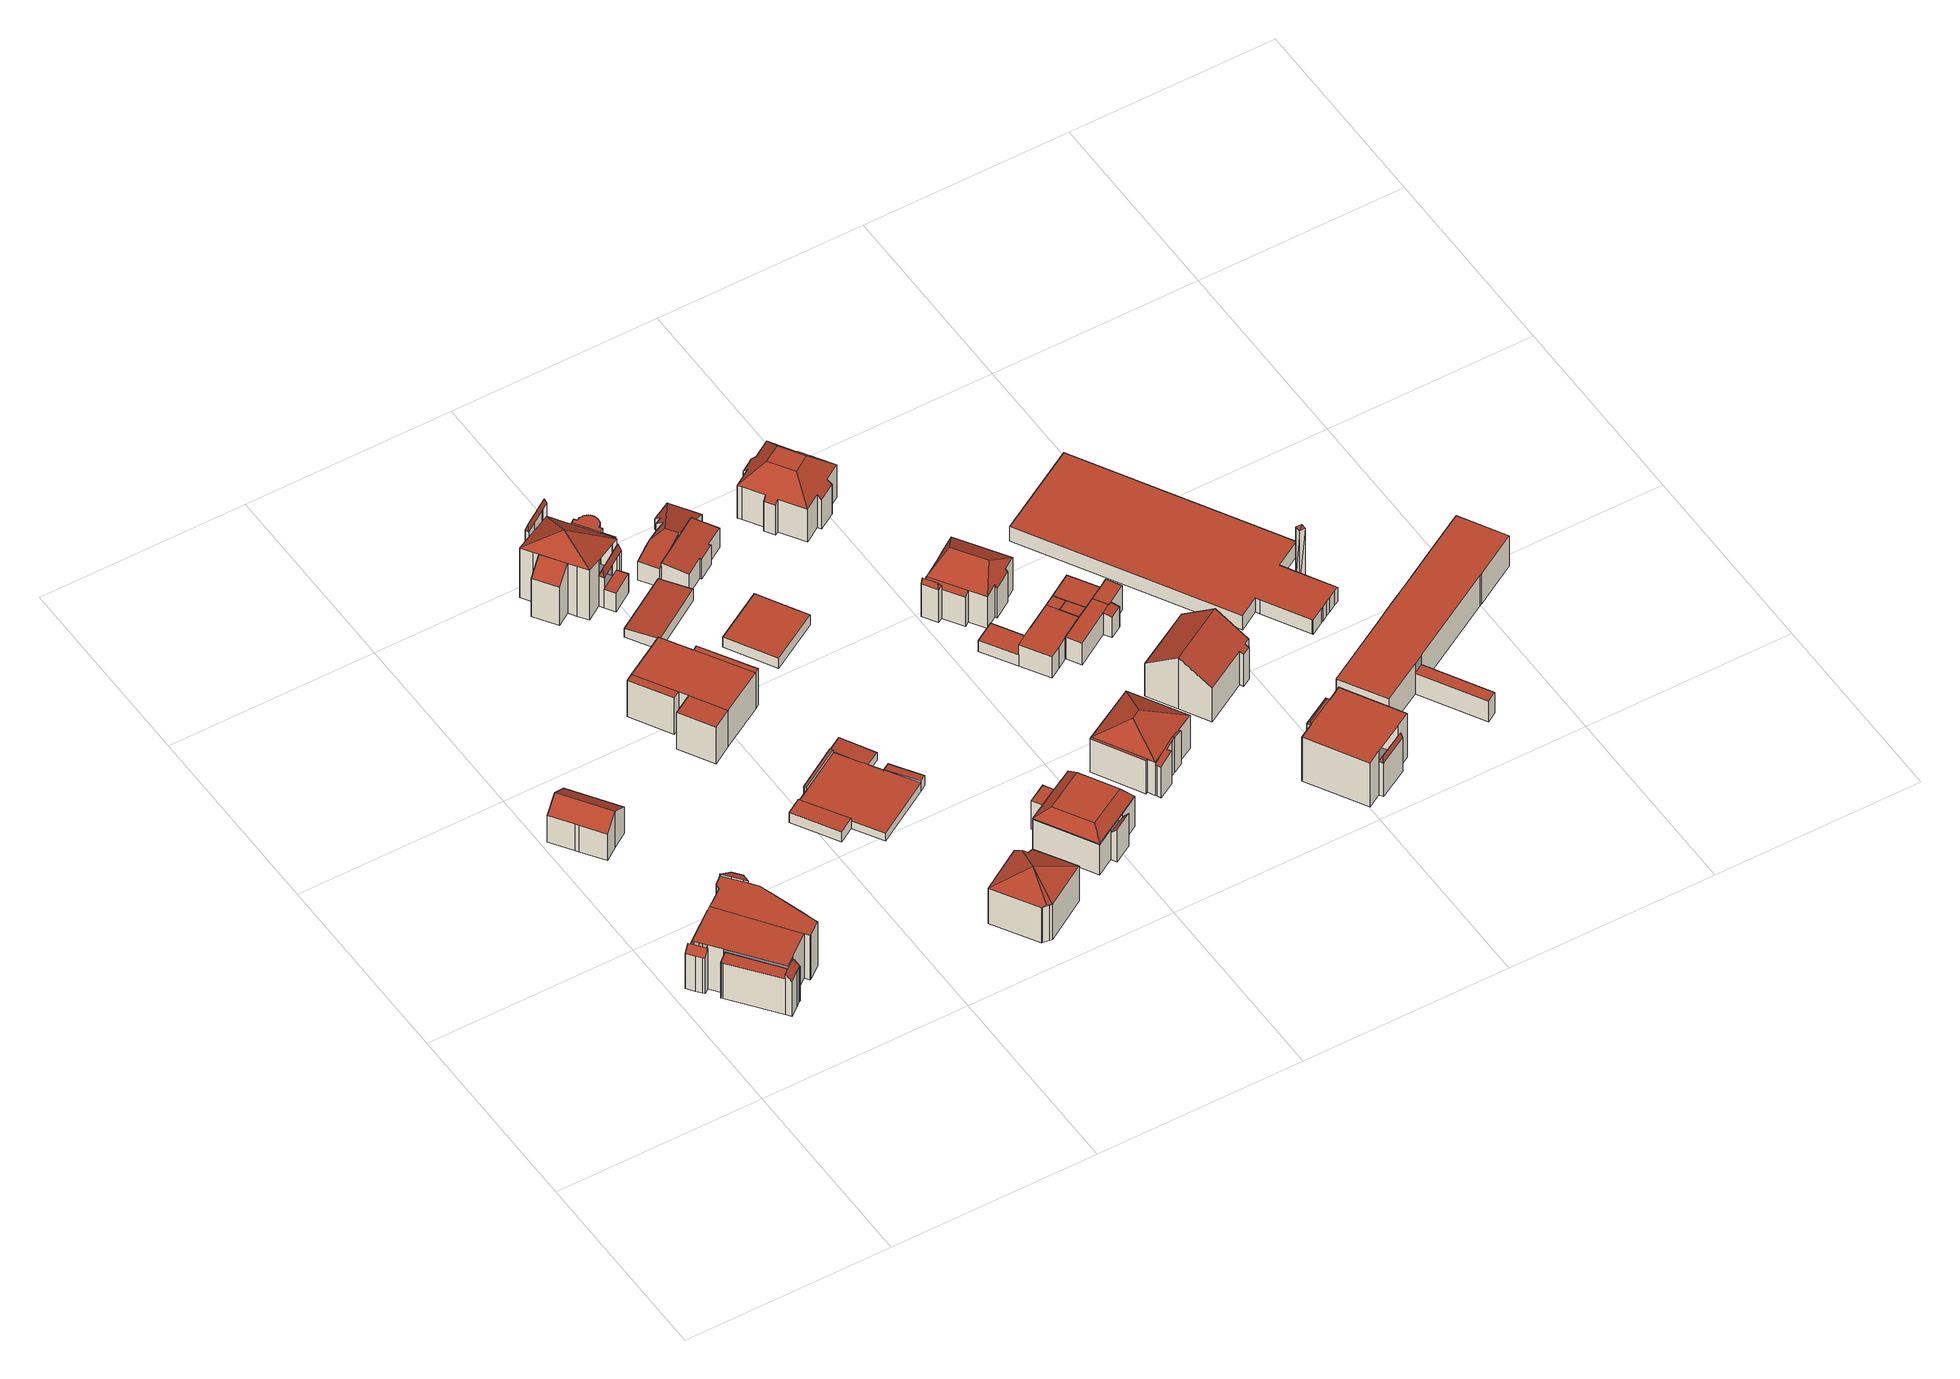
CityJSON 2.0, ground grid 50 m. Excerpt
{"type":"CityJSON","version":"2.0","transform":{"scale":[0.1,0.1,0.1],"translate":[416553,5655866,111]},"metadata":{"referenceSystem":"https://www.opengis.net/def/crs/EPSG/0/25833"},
"CityObjects":{
"building1":{"type":"Building","attributes":{"Gemeindeschluessel":14612000,"Geometrietyp2DReferenz":"3000","function":"31001_9998","roofType":"9999"},"children":["building1-1","building1-2","building1-3","building1-4","building1-5","building1-6","building1-7"]},
"building1-1":{"type":"BuildingPart","attributes":{"Dachtyp_tdc":"tdcPolyFlatRoof","Dachneigung":48,"QualitaetDacherkennung":51,"Geometrietyp2DReferenz":"3000","measuredHeight":12.02,"roofType":"2100"},"parents":["building1"],"geometry":[{"type":"MultiSurface","lod":"2","boundaries":[[[0,1,2,3]],[[1,4,5,2]],[[4,6,7,5]],[[6,8,9,7]],[[8,10,11,12,9]],[[10,8,6,4,1,0,13]],[[3,2,5,7,9,12,14]]],"semantics":{"surfaces":[{"type":"WallSurface"},{"type":"RoofSurface"},{"type":"GroundSurface"}],"values":[0,0,0,0,0,1,2]}}]},
"building1-2":{"type":"BuildingPart","attributes":{"Dachtyp_tdc":"tdcFreeFormRoof","Dachneigung":74.83,"QualitaetDacherkennung":32,"Geometrietyp2DReferenz":"3000","measuredHeight":13.16,"roofType":"5000"},"parents":["building1"],"geometry":[{"type":"MultiSurface","lod":"2","boundaries":[[[15,16,17,18]],[[19,20,21,22]],[[20,15,18,21]],[[23,24,25,16,26]],[[16,15,26]],[[15,20,19,27,23,26]],[[18,17,28,29,22,21]]],"semantics":{"surfaces":[{"type":"WallSurface"},{"type":"RoofSurface"},{"type":"GroundSurface"}],"values":[0,0,0,1,1,1,2]}}]},
"building1-3":{"type":"BuildingPart","attributes":{"Dachtyp_tdc":"tdcPolyFlatRoof","Dachneigung":18.01,"QualitaetDacherkennung":44,"Geometrietyp2DReferenz":"3000","measuredHeight":13.74,"roofType":"2100"},"parents":["building1"],"geometry":[{"type":"MultiSurface","lod":"2","boundaries":[[[30,31,32,33,34]],[[31,35,36,32]],[[35,37,38,36]],[[37,39,40,41,38]],[[37,35,31,30,39]],[[41,33,32,36,38]]],"semantics":{"surfaces":[{"type":"WallSurface"},{"type":"RoofSurface"},{"type":"GroundSurface"}],"values":[0,0,0,0,1,2]}}]},
"building1-4":{"type":"BuildingPart","attributes":{"Dachtyp_tdc":"tdcPolyFlatRoof","Dachneigung":0,"QualitaetDacherkennung":76,"Geometrietyp2DReferenz":"3000","measuredHeight":13.12,"roofType":"1000"},"parents":["building1"],"geometry":[{"type":"MultiSurface","lod":"2","boundaries":[[[42,43,44,45,46]],[[47,48,0,3,17,16]],[[48,47,49,42,46,50,51]],[[14,52,45,44,28,17,3]]],"semantics":{"surfaces":[{"type":"WallSurface"},{"type":"RoofSurface"},{"type":"GroundSurface"}],"values":[0,0,1,2]}}]},
"building1-5":{"type":"BuildingPart","attributes":{"Dachtyp_tdc":"tdcPolyFlatRoof","Dachneigung":0,"QualitaetDacherkennung":54,"Geometrietyp2DReferenz":"3000","measuredHeight":13.12,"roofType":"1000"},"parents":["building1"],"geometry":[{"type":"MultiSurface","lod":"2","boundaries":[[[40,53,54,41]],[[53,55,56,54]],[[55,57,58,56]],[[57,59,60,58]],[[59,61,62,60]],[[61,63,64,62]],[[63,65,66,64]],[[65,46,45,66]],[[67,68,69,70,71]],[[68,72,73,69]],[[72,34,33,73]],[[34,72,68,67,50,46,65,63,61,59,57,55,53,40]],[[41,54,56,58,60,62,64,66,45,52,70,69,73,33]]],"semantics":{"surfaces":[{"type":"WallSurface"},{"type":"RoofSurface"},{"type":"GroundSurface"}],"values":[0,0,0,0,0,0,0,0,0,0,0,1,2]}}]},
"building1-6":{"type":"BuildingPart","attributes":{"Dachtyp_tdc":"tdcPolyFlatRoof","Dachneigung":49.59,"QualitaetDacherkennung":27,"Geometrietyp2DReferenz":"3000","measuredHeight":11.66,"roofType":"2100"},"parents":["building1"],"geometry":[{"type":"MultiSurface","lod":"2","boundaries":[[[11,74,75,12]],[[74,76,77,75]],[[76,78,79,77]],[[78,71,70,79]],[[80,81,71,78,76,74,11]],[[12,75,77,79,70,52,14]]],"semantics":{"surfaces":[{"type":"WallSurface"},{"type":"RoofSurface"},{"type":"GroundSurface"}],"values":[0,0,0,0,1,2]}}]},
"building1-7":{"type":"BuildingPart","attributes":{"Dachtyp_tdc":"tdcPolyFlatRoof","Dachneigung":49.78,"QualitaetDacherkennung":35,"Geometrietyp2DReferenz":"3000","measuredHeight":12.16,"roofType":"2100"},"parents":["building1"],"geometry":[{"type":"MultiSurface","lod":"2","boundaries":[[[43,82,83,44]],[[82,84,85,83]],[[84,86,87,85]],[[86,88,89,87]],[[88,90,19,22,89]],[[90,88,86,84,82,43,91,24,92,27]],[[44,83,85,87,89,22,29,28]]],"semantics":{"surfaces":[{"type":"WallSurface"},{"type":"RoofSurface"},{"type":"GroundSurface"}],"values":[0,0,0,0,0,1,2]}}]},
"building2":{"type":"Building","attributes":{"Dachtyp_tdc":"tdcGableRoof","Gemeindeschluessel":14612000,"Dachneigung":32.61,"QualitaetDacherkennung":63,"Geometrietyp2DReferenz":"3000","measuredHeight":10.69,"function":"31001_9998","roofType":"3100"},"geometry":[{"type":"Solid","lod":"2","boundaries":[[[[93,94,95,96]],[[94,97,98,95]],[[97,99,100,98]],[[99,101,102,100]],[[101,103,104,102]],[[103,105,106,104]],[[105,107,108,106]],[[107,93,96,108]],[[103,101,99,97]],[[97,94,93,107,105,103]],[[96,95,98,100,102,104,106,108]]]],"semantics":{"surfaces":[{"type":"WallSurface"},{"type":"RoofSurface"},{"type":"GroundSurface"}],"values":[[0,0,0,0,0,0,0,0,1,1,2]]}}]},
"building3":{"type":"Building","attributes":{"Gemeindeschluessel":14612000,"Geometrietyp2DReferenz":"3000","function":"31001_9998","roofType":"9999"},"children":["building3-1","building3-2","building3-3","building3-4"]},
"building3-1":{"type":"BuildingPart","attributes":{"Dachtyp_tdc":"tdcPolyFlatRoof","Dachneigung":0,"QualitaetDacherkennung":63,"Geometrietyp2DReferenz":"3000","measuredHeight":10.86,"roofType":"1000"},"parents":["building3"],"geometry":[{"type":"MultiSurface","lod":"2","boundaries":[[[109,110,111,112]],[[110,113,114,111]],[[109,112,115,116]],[[116,113,110,109]],[[112,111,114,115]]],"semantics":{"surfaces":[{"type":"WallSurface"},{"type":"RoofSurface"},{"type":"GroundSurface"}],"values":[0,0,0,1,2]}}]},
"building3-2":{"type":"BuildingPart","attributes":{"Dachtyp_tdc":"tdcPolyFlatRoof","Dachneigung":0,"QualitaetDacherkennung":76,"Geometrietyp2DReferenz":"3000","measuredHeight":10.81,"roofType":"1000"},"parents":["building3"],"geometry":[{"type":"MultiSurface","lod":"2","boundaries":[[[117,118,119,120]],[[121,116,115,122]],[[113,123,124,114]],[[123,125,126,124]],[[125,127,128,126]],[[125,123,113,116,121,118,117,127]],[[128,120,119,122,115,114,124,126]]],"semantics":{"surfaces":[{"type":"WallSurface"},{"type":"RoofSurface"},{"type":"GroundSurface"}],"values":[0,0,0,0,0,1,2]}}]},
"building3-3":{"type":"BuildingPart","attributes":{"Dachtyp_tdc":"tdcPolyFlatRoof","Dachneigung":0,"QualitaetDacherkennung":70,"Geometrietyp2DReferenz":"3000","measuredHeight":10.82,"roofType":"1000"},"parents":["building3"],"geometry":[{"type":"MultiSurface","lod":"2","boundaries":[[[129,130,131,132]],[[130,121,122,131]],[[129,132,119,118]],[[118,121,130,129]],[[132,131,122,119]]],"semantics":{"surfaces":[{"type":"WallSurface"},{"type":"RoofSurface"},{"type":"GroundSurface"}],"values":[0,0,0,1,2]}}]},
"building3-4":{"type":"BuildingPart","attributes":{"Dachtyp_tdc":"tdcPolyFlatRoof","Dachneigung":0,"QualitaetDacherkennung":58,"Geometrietyp2DReferenz":"3000","measuredHeight":10.86,"roofType":"1000"},"parents":["building3"],"geometry":[{"type":"MultiSurface","lod":"2","boundaries":[[[133,134,128,127]],[[133,135,136,134]],[[135,117,120,136]],[[117,135,133,127]],[[128,134,136,120]]],"semantics":{"surfaces":[{"type":"WallSurface"},{"type":"RoofSurface"},{"type":"GroundSurface"}],"values":[0,0,0,1,2]}}]},
"building4":{"type":"Building","attributes":{"Dachtyp_tdc":"tdcFreeFormRoof","Gemeindeschluessel":14612000,"Dachneigung":26.34,"QualitaetDacherkennung":48,"Geometrietyp2DReferenz":"3000","measuredHeight":13.87,"function":"31001_9998","roofType":"5000"},"geometry":[{"type":"Solid","lod":"2","boundaries":[[[[137,138,139,140]],[[138,141,142,139]],[[141,143,144,142]],[[143,145,146,144]],[[145,147,148,146]],[[147,149,150,148]],[[149,151,152,150]],[[151,153,154,152]],[[153,137,140,154]],[[145,143,155,156,157]],[[157,147,145]],[[158,159,147,157]],[[137,153,160,158,157]],[[157,156,138,137]],[[149,159,158,160,151]],[[151,160,153]],[[147,159,149]],[[141,155,143]],[[138,156,155,141]],[[140,139,142,144,146,148,150,152,154]]]],"semantics":{"surfaces":[{"type":"WallSurface"},{"type":"RoofSurface"},{"type":"GroundSurface"}],"values":[[0,0,0,0,0,0,0,0,0,1,1,1,1,1,0,0,0,0,0,2]]}}]},
"building5":{"type":"Building","attributes":{"Gemeindeschluessel":14612000,"Geometrietyp2DReferenz":"3000","function":"31001_9998","roofType":"9999"},"children":["building5-1","building5-2","building5-3","building5-4","building5-5"]},
"building5-1":{"type":"BuildingPart","attributes":{"Dachtyp_tdc":"tdcPolyFlatRoof","Dachneigung":3.18,"QualitaetDacherkennung":87,"Geometrietyp2DReferenz":"3000","measuredHeight":2.7,"roofType":"2100"},"parents":["building5"],"geometry":[{"type":"MultiSurface","lod":"2","boundaries":[[[161,162,163,164]],[[162,165,166,163]],[[165,167,168,166]],[[165,162,161,169,170,167]],[[168,171,164,163,166]]],"semantics":{"surfaces":[{"type":"WallSurface"},{"type":"RoofSurface"},{"type":"GroundSurface"}],"values":[0,0,0,1,2]}}]},
"building5-2":{"type":"BuildingPart","attributes":{"Dachtyp_tdc":"tdcPolyFlatRoof","Dachneigung":0,"QualitaetDacherkennung":0,"Geometrietyp2DReferenz":"3000","measuredHeight":3.08,"roofType":"9999"},"parents":["building5"],"geometry":[{"type":"MultiSurface","lod":"2","boundaries":[[[172,173,174,175]],[[175,174,161,164,176]],[[169,161,174,173]],[[177,178,169,173,172]],[[172,175,176,179,177]],[[176,164,171,179]],[[171,164,161,169,178]],[[177,179,171,178]]],"semantics":{"surfaces":[{"type":"RoofSurface"},{"type":"WallSurface"},{"type":"GroundSurface"},{"type":"ClosureSurface","isClosure":"1","QuelleClosure":"LoD1Solid"}],"values":[0,1,1,1,1,2,3,3]}}]},
"building5-3":{"type":"BuildingPart","attributes":{"Dachtyp_tdc":"tdcPolyFlatRoof","Dachneigung":3.3,"QualitaetDacherkennung":67,"Geometrietyp2DReferenz":"3000","measuredHeight":2.92,"roofType":"2100"},"parents":["building5"],"geometry":[{"type":"MultiSurface","lod":"2","boundaries":[[[180,181,182,183]],[[181,184,185,186,182]],[[187,180,183,188,189]],[[187,184,181,180]],[[183,182,186,188]]],"semantics":{"surfaces":[{"type":"WallSurface"},{"type":"RoofSurface"},{"type":"GroundSurface"}],"values":[0,0,0,1,2]}}]},
"building5-4":{"type":"BuildingPart","attributes":{"Dachtyp_tdc":"tdcPolyFlatRoof","Dachneigung":0,"QualitaetDacherkennung":0,"Geometrietyp2DReferenz":"3000","measuredHeight":3.06,"roofType":"9999"},"parents":["building5"],"geometry":[{"type":"MultiSurface","lod":"2","boundaries":[[[190,191,192,193]],[[193,192,194,195,196]],[[192,191,197,194]],[[191,190,198,199,197]],[[196,198,190,193]],[[195,194,197,199]],[[196,195,199,198]]],"semantics":{"surfaces":[{"type":"RoofSurface"},{"type":"WallSurface"},{"type":"GroundSurface"},{"type":"ClosureSurface","isClosure":"1","QuelleClosure":"LoD1Solid"}],"values":[0,1,1,1,1,2,3]}}]},
"building5-5":{"type":"BuildingPart","attributes":{"Dachtyp_tdc":"tdcPolyFlatRoof","Dachneigung":0,"QualitaetDacherkennung":93,"Geometrietyp2DReferenz":"3000","measuredHeight":2.37,"roofType":"1000"},"parents":["building5"],"geometry":[{"type":"MultiSurface","lod":"2","boundaries":[[[200,189,188,168,167]],[[185,201,202,186]],[[201,196,195,202]],[[198,177,179,199]],[[177,198,196,201,185,189,200,170,178]],[[171,168,188,186,202,195,199,179]]],"semantics":{"surfaces":[{"type":"WallSurface"},{"type":"RoofSurface"},{"type":"GroundSurface"}],"values":[0,0,0,0,1,2]}}]},
"building6":{"type":"Building","attributes":{"Gemeindeschluessel":14612000,"Geometrietyp2DReferenz":"3000","function":"31001_9998","roofType":"9999"},"children":["building6-1","building6-2","building6-3","building6-4","building6-5","building6-6","building6-7"]},
"building6-1":{"type":"BuildingPart","attributes":{"Dachtyp_tdc":"tdcPolyFlatRoof","Dachneigung":0,"QualitaetDacherkennung":31,"Geometrietyp2DReferenz":"3000","measuredHeight":9.54,"roofType":"1000"},"parents":["building6"],"geometry":[{"type":"MultiSurface","lod":"2","boundaries":[[[203,204,205,206]],[[204,207,208,205]],[[207,209,210,208]],[[209,211,212,210]],[[211,213,214,212]],[[213,215,216,214]],[[215,217,218,216]],[[217,219,220,218]],[[219,221,222,220]],[[221,223,224,222]],[[223,225,226,224]],[[225,227,228,226]],[[227,229,230,228]],[[229,231,232,230]],[[231,233,234,232]],[[233,235,236,234]],[[235,237,238,236]],[[237,239,240,238]],[[239,241,242,240]],[[241,243,244,242]],[[243,245,246,244]],[[245,247,248,246]],[[247,249,250,248]],[[249,247,245,243,241,239,237,235,233,231,229,227,225,223,221,219,217,215,213,211,209,207,204,203]],[[206,205,208,210,212,214,216,218,220,222,224,226,228,230,232,234,236,238,240,242,244,246,248,250]]],"semantics":{"surfaces":[{"type":"WallSurface"},{"type":"RoofSurface"},{"type":"GroundSurface"}],"values":[0,0,0,0,0,0,0,0,0,0,0,0,0,0,0,0,0,0,0,0,0,0,0,1,2]}}]},
"building6-2":{"type":"BuildingPart","attributes":{"Dachtyp_tdc":"tdcPolyFlatRoof","Dachneigung":41.64,"QualitaetDacherkennung":21,"Geometrietyp2DReferenz":"3000","measuredHeight":14.77,"roofType":"2100"},"parents":["building6"],"geometry":[{"type":"MultiSurface","lod":"2","boundaries":[[[251,252,253,254]],[[255,256,257,258]],[[256,251,254,257]],[[256,255,252,251]],[[254,253,258,257]]],"semantics":{"surfaces":[{"type":"WallSurface"},{"type":"RoofSurface"},{"type":"GroundSurface"}],"values":[0,0,0,1,2]}}]},
"building6-3":{"type":"BuildingPart","attributes":{"Dachtyp_tdc":"tdcPolyFlatRoof","Dachneigung":0,"QualitaetDacherkennung":46,"Geometrietyp2DReferenz":"3000","measuredHeight":5.53,"roofType":"1000"},"parents":["building6"],"geometry":[{"type":"MultiSurface","lod":"2","boundaries":[[[259,260,261,262]],[[260,263,264,261]],[[263,265,266,264]],[[265,263,260,259]],[[262,261,264,266]]],"semantics":{"surfaces":[{"type":"WallSurface"},{"type":"RoofSurface"},{"type":"GroundSurface"}],"values":[0,0,0,1,2]}}]},
"building6-4":{"type":"BuildingPart","attributes":{"Dachtyp_tdc":"tdcPolyFlatRoof","Dachneigung":0,"QualitaetDacherkennung":31,"Geometrietyp2DReferenz":"3000","measuredHeight":9.55,"roofType":"1000"},"parents":["building6"],"geometry":[{"type":"MultiSurface","lod":"2","boundaries":[[[267,203,206,268]],[[269,270,250,249]],[[269,271,272,270]],[[271,269,249,203,267]],[[268,206,250,270,272]]],"semantics":{"surfaces":[{"type":"WallSurface"},{"type":"RoofSurface"},{"type":"GroundSurface"}],"values":[0,0,0,1,2]}}]},
"building6-5":{"type":"BuildingPart","attributes":{"Dachtyp_tdc":"tdcFreeFormRoof","Dachneigung":74.3,"QualitaetDacherkennung":11,"Geometrietyp2DReferenz":"3000","measuredHeight":16.78,"roofType":"5000"},"parents":["building6"],"geometry":[{"type":"MultiSurface","lod":"2","boundaries":[[[273,274,275,276,277]],[[278,279,280,281,282]],[[279,283,284,280]],[[274,273,285]],[[273,286,287,283,279,288,285]],[[279,278,288]],[[278,274,285,288]],[[284,289,290,277,276,281,280]],[[283,287,289,284]],[[287,286,290,289]],[[286,273,277,290]]],"semantics":{"surfaces":[{"type":"WallSurface"},{"type":"RoofSurface"},{"type":"GroundSurface"}],"values":[0,0,0,1,1,1,1,2,0,0,0]}}]},
"building6-6":{"type":"BuildingPart","attributes":{"Dachtyp_tdc":"tdcTentRoof","Dachneigung":40.9,"QualitaetDacherkennung":36,"Geometrietyp2DReferenz":"3000","measuredHeight":18.89,"roofType":"3500"},"parents":["building6"],"geometry":[{"type":"MultiSurface","lod":"2","boundaries":[[[291,272,271]],[[291,292,293,294,272]],[[295,296,297,298,299]],[[296,300,301,297]],[[302,303,304,305,300,296,306]],[[275,282,302,306]],[[292,291,307,308,309,275,306]],[[296,295,292,306]],[[301,258,253,310,311,281,276,312,313,268,272,294,298,297]],[[300,305,258,301]],[[305,255,258]],[[304,253,252]],[[304,303,310,253]],[[303,302,311,310]],[[302,282,281,311]],[[275,309,312,276]],[[309,308,313,312]],[[308,307,267,268,313]]],"semantics":{"surfaces":[{"type":"WallSurface"},{"type":"RoofSurface"},{"type":"GroundSurface"}],"values":[0,0,0,0,1,1,1,1,2,0,0,0,0,0,0,0,0,0]}}]},
"building6-7":{"type":"BuildingPart","attributes":{"Dachtyp_tdc":"tdcFreeFormRoof","Dachneigung":71.6,"QualitaetDacherkennung":6,"Geometrietyp2DReferenz":"3000","measuredHeight":10.83,"roofType":"5000"},"parents":["building6"],"geometry":[{"type":"MultiSurface","lod":"2","boundaries":[[[293,314,315,294]],[[314,316,317,315]],[[318,299,298,266,265]],[[319,299,318]],[[320,319,318,316]],[[321,320,316,314]],[[321,314,293]],[[319,320,321,293,299]],[[294,315,317,262,266,298]]],"semantics":{"surfaces":[{"type":"WallSurface"},{"type":"RoofSurface"},{"type":"GroundSurface"}],"values":[0,0,0,1,1,1,1,1,2]}}]},
"building7":{"type":"Building","attributes":{"Dachtyp_tdc":"tdcPolyFlatRoof","Gemeindeschluessel":14612000,"Dachneigung":4.91,"QualitaetDacherkennung":84,"Geometrietyp2DReferenz":"3000","measuredHeight":3.32,"function":"31001_9998","roofType":"2100"},"geometry":[{"type":"Solid","lod":"2","boundaries":[[[[322,323,324,325]],[[323,326,327,324]],[[326,328,329,327]],[[328,322,325,329]],[[328,326,323,322]],[[325,324,327,329]]]],"semantics":{"surfaces":[{"type":"WallSurface"},{"type":"RoofSurface"},{"type":"GroundSurface"}],"values":[[0,0,0,0,1,2]]}}]},
"building8":{"type":"Building","attributes":{"Gemeindeschluessel":14612000,"Geometrietyp2DReferenz":"3000","function":"31001_9998","roofType":"9999"},"children":["building8-1","building8-2","building8-3"]},
"building8-1":{"type":"BuildingPart","attributes":{"Dachtyp_tdc":"tdcCutTentRoof","Dachneigung":0.839,"QualitaetDacherkennung":51,"Geometrietyp2DReferenz":"3000","measuredHeight":11.42,"roofType":"9999"},"parents":["building8"],"geometry":[{"type":"MultiSurface","lod":"2","boundaries":[[[330,331,332,333]],[[334,335,336,337]],[[338,339,340,330,333,341]],[[342,338,341,343]],[[344,342,343,332,331,345]],[[343,341,333,332]],[[346,344,345,347]],[[347,345,331,334]],[[348,340,339,349]],[[335,330,340,348]],[[349,339,338]],[[334,331,330,335]],[[342,344,346]],[[335,348,350,351,336]],[[349,338,352,353,354]],[[338,342,355,352]],[[342,346,356,355]],[[346,357,356]],[[347,358,359]],[[347,334,337,358]],[[336,351,353,352,355,356,358,337]]],"semantics":{"surfaces":[{"type":"RoofSurface"},{"type":"WallSurface"},{"type":"GroundSurface"}],"values":[0,1,0,0,0,0,1,1,1,1,1,1,1,1,1,1,1,1,1,1,2]}}]},
"building8-2":{"type":"BuildingPart","attributes":{"Dachtyp_tdc":"tdcPolyFlatRoof","Dachneigung":49.9,"QualitaetDacherkennung":17,"Geometrietyp2DReferenz":"3000","measuredHeight":9.64,"roofType":"2100"},"parents":["building8"],"geometry":[{"type":"MultiSurface","lod":"2","boundaries":[[[357,360,361,356]],[[360,362,363,361]],[[362,359,358,363]],[[359,362,360,357]],[[356,361,363,358]]],"semantics":{"surfaces":[{"type":"WallSurface"},{"type":"RoofSurface"},{"type":"GroundSurface"}],"values":[0,0,0,1,2]}}]},
"building8-3":{"type":"BuildingPart","attributes":{"Dachtyp_tdc":"tdcPolyFlatRoof","Dachneigung":0,"QualitaetDacherkennung":43,"Geometrietyp2DReferenz":"3000","measuredHeight":8.46,"roofType":"1000"},"parents":["building8"],"geometry":[{"type":"MultiSurface","lod":"2","boundaries":[[[350,364,365,351]],[[364,366,367,365]],[[366,354,353,367]],[[354,366,364,350]],[[351,365,367,353]]],"semantics":{"surfaces":[{"type":"WallSurface"},{"type":"RoofSurface"},{"type":"GroundSurface"}],"values":[0,0,0,1,2]}}]},
"building9":{"type":"Building","attributes":{"Dachtyp_tdc":"tdcPolyFlatRoof","Gemeindeschluessel":14612000,"Dachneigung":0,"QualitaetDacherkennung":48,"Geometrietyp2DReferenz":"3000","measuredHeight":3,"function":"31001_9998","roofType":"1000"},"geometry":[{"type":"Solid","lod":"2","boundaries":[[[[368,369,370,371]],[[369,372,373,370]],[[372,374,375,373]],[[374,368,371,375]],[[374,372,369,368]],[[371,370,373,375]]]],"semantics":{"surfaces":[{"type":"WallSurface"},{"type":"RoofSurface"},{"type":"GroundSurface"}],"values":[[0,0,0,0,1,2]]}}]},
"building10":{"type":"Building","attributes":{"Dachtyp_tdc":"tdcPolyFlatRoof","Gemeindeschluessel":14612000,"Dachneigung":3.65,"QualitaetDacherkennung":54,"Geometrietyp2DReferenz":"3000","measuredHeight":6.25,"function":"31001_9998","roofType":"2100"},"geometry":[{"type":"Solid","lod":"2","boundaries":[[[[376,377,378,379]],[[377,380,381,378]],[[380,382,383,381]],[[382,384,385,383]],[[384,386,387,385]],[[386,388,389,387]],[[388,390,391,389]],[[390,376,379,391]],[[390,388,386,384,382,380,377,376]],[[379,378,381,383,385,387,389,391]]]],"semantics":{"surfaces":[{"type":"WallSurface"},{"type":"RoofSurface"},{"type":"GroundSurface"}],"values":[[0,0,0,0,0,0,0,0,1,2]]}}]},
"building11":{"type":"Building","attributes":{"Dachtyp_tdc":"tdcFreeFormRoof","Gemeindeschluessel":14612000,"Dachneigung":24.24,"QualitaetDacherkennung":21,"Geometrietyp2DReferenz":"3000","measuredHeight":7.12,"function":"31001_9998","roofType":"5000"},"geometry":[{"type":"Solid","lod":"2","boundaries":[[[[392,393,394,395]],[[393,396,397,394]],[[396,398,399,397]],[[398,400,401,399]],[[400,402,403,401]],[[402,404,405,403]],[[404,406,407,405]],[[406,408,409,407]],[[408,410,411,409]],[[410,412,413,411]],[[412,414,415,413]],[[414,392,395,415]],[[410,408,406,404,402,400,416,417]],[[418,417,416,398,396,393,392]],[[414,412,410,417,418]],[[400,398,416]],[[392,414,418]],[[395,394,397,399,401,403,405,407,409,411,413,415]]]],"semantics":{"surfaces":[{"type":"WallSurface"},{"type":"RoofSurface"},{"type":"GroundSurface"}],"values":[[0,0,0,0,0,0,0,0,0,0,0,0,1,1,1,0,0,2]]}}]},
"building12":{"type":"Building","attributes":{"Gemeindeschluessel":14612000,"Geometrietyp2DReferenz":"3000","function":"31001_9998","roofType":"9999"},"children":["building12-1","building12-2","building12-3"]},
"building12-1":{"type":"BuildingPart","attributes":{"Dachtyp_tdc":"tdcPolyFlatRoof","Dachneigung":0,"QualitaetDacherkennung":44,"Geometrietyp2DReferenz":"3000","measuredHeight":9.87,"roofType":"1000"},"parents":["building12"],"geometry":[{"type":"MultiSurface","lod":"2","boundaries":[[[419,420,421,422,423]],[[419,424,425,420]],[[424,426,427,428,425]],[[426,424,419,423]],[[421,420,425,428]]],"semantics":{"surfaces":[{"type":"WallSurface"},{"type":"RoofSurface"},{"type":"GroundSurface"}],"values":[0,0,0,1,2]}}]},
"building12-2":{"type":"BuildingPart","attributes":{"Dachtyp_tdc":"tdcHipRoof","Dachneigung":21.23,"QualitaetDacherkennung":61,"Geometrietyp2DReferenz":"3000","measuredHeight":13.15,"roofType":"3200"},"parents":["building12"],"geometry":[{"type":"MultiSurface","lod":"2","boundaries":[[[429,422,421,430,431]],[[427,432,433,428]],[[432,434,435,433]],[[434,436,437,435]],[[427,423,438,439]],[[440,432,441]],[[438,442,443,444,440,441,439]],[[432,427,439,441]],[[434,440,444,436]],[[432,440,434]],[[429,438,423,422]],[[437,445,430,421,428,433,435]]],"semantics":{"surfaces":[{"type":"WallSurface"},{"type":"RoofSurface"},{"type":"GroundSurface"}],"values":[0,0,0,0,1,1,1,1,0,0,0,2]}}]},
"building12-3":{"type":"BuildingPart","attributes":{"Dachtyp_tdc":"tdcGableRoof","Dachneigung":10.72,"QualitaetDacherkennung":12,"Geometrietyp2DReferenz":"3000","measuredHeight":10.46,"roofType":"3100"},"parents":["building12"],"geometry":[{"type":"MultiSurface","lod":"2","boundaries":[[[446,447,448,449]],[[447,450,451,448]],[[450,431,430,451]],[[444,452,453,437,436]],[[452,454,455,453]],[[454,456,457,455]],[[456,458,459,457]],[[458,446,449,459]],[[454,452,444,460]],[[460,442,461,431,450,447,446,458,456,454]],[[449,448,451,430,445,437,453,455,457,459]]],"semantics":{"surfaces":[{"type":"WallSurface"},{"type":"RoofSurface"},{"type":"GroundSurface"}],"values":[0,0,0,0,0,0,0,0,1,1,2]}}]},
"building13":{"type":"Building","attributes":{"Dachtyp_tdc":"tdcCutTentRoof","Gemeindeschluessel":14612000,"Dachneigung":46.37,"QualitaetDacherkennung":76,"Geometrietyp2DReferenz":"3000","measuredHeight":14.46,"function":"31001_9998","roofType":"9999"},"geometry":[{"type":"Solid","lod":"2","boundaries":[[[[462,463,464,465]],[[463,466,467,464]],[[466,468,469,467]],[[468,470,471,469]],[[470,472,473,471]],[[472,474,475,473]],[[474,476,477,475]],[[476,478,479,477]],[[478,480,481,479]],[[480,482,483,481]],[[482,484,485,483]],[[484,486,487,485]],[[486,488,489,487]],[[488,490,491,489]],[[490,492,493,491]],[[492,494,495,493]],[[494,496,497,495]],[[496,498,499,497]],[[498,500,501,499]],[[500,502,503,501]],[[502,504,505,503]],[[504,462,465,505]],[[478,476,474,472,470,468,466,506,507]],[[488,486,484,482,480,478,507,508]],[[500,498,496,494,492,490,488,508,509]],[[466,463,462,504,502,500,509,506]],[[509,508,507,506]],[[465,464,467,469,471,473,475,477,479,481,483,485,487,489,491,493,495,497,499,501,503,505]]]],"semantics":{"surfaces":[{"type":"WallSurface"},{"type":"RoofSurface"},{"type":"GroundSurface"}],"values":[[0,0,0,0,0,0,0,0,0,0,0,0,0,0,0,0,0,0,0,0,0,0,1,1,1,1,1,2]]}}]},
"building14":{"type":"Building","attributes":{"Gemeindeschluessel":14612000,"Geometrietyp2DReferenz":"3000","function":"31001_9998","roofType":"9999"},"children":["building14-1","building14-2","building14-3"]},
"building14-1":{"type":"BuildingPart","attributes":{"Dachtyp_tdc":"tdcPolyFlatRoof","Dachneigung":0,"QualitaetDacherkennung":59,"Geometrietyp2DReferenz":"3000","measuredHeight":3.13,"roofType":"1000"},"parents":["building14"],"geometry":[{"type":"MultiSurface","lod":"2","boundaries":[[[510,511,512,513]],[[514,515,516,517]],[[515,510,513,516]],[[515,514,511,510]],[[513,512,517,516]]],"semantics":{"surfaces":[{"type":"WallSurface"},{"type":"RoofSurface"},{"type":"GroundSurface"}],"values":[0,0,0,1,2]}}]},
"building14-2":{"type":"BuildingPart","attributes":{"Dachtyp_tdc":"tdcPolyFlatRoof","Dachneigung":0,"QualitaetDacherkennung":64,"Geometrietyp2DReferenz":"3000","measuredHeight":6.2,"roofType":"1000"},"parents":["building14"],"geometry":[{"type":"MultiSurface","lod":"2","boundaries":[[[518,519,520,521]],[[518,522,523,519]],[[522,524,525,523]],[[524,526,527,525]],[[526,528,514,517,527]],[[529,530,531,512,511]],[[530,529,528,526,524,522,518,521]],[[520,519,523,525,527,517,512,531]]],"semantics":{"surfaces":[{"type":"WallSurface"},{"type":"RoofSurface"},{"type":"GroundSurface"}],"values":[0,0,0,0,0,0,1,2]}}]},
"building14-3":{"type":"BuildingPart","attributes":{"Dachtyp_tdc":"tdcPolyFlatRoof","Dachneigung":0,"QualitaetDacherkennung":70,"Geometrietyp2DReferenz":"3000","measuredHeight":6.18,"roofType":"1000"},"parents":["building14"],"geometry":[{"type":"MultiSurface","lod":"2","boundaries":[[[530,532,533,531]],[[532,534,535,533]],[[534,521,520,535]],[[521,534,532,530]],[[531,533,535,520]]],"semantics":{"surfaces":[{"type":"WallSurface"},{"type":"RoofSurface"},{"type":"GroundSurface"}],"values":[0,0,0,1,2]}}]},
"building15":{"type":"Building","attributes":{"Gemeindeschluessel":14612000,"Geometrietyp2DReferenz":"3000","function":"31001_9998","roofType":"9999"},"children":["building15-1","building15-2","building15-3"]},
"building15-1":{"type":"BuildingPart","attributes":{"Dachtyp_tdc":"tdcPolyFlatRoof","Dachneigung":28.1,"QualitaetDacherkennung":35,"Geometrietyp2DReferenz":"3000","measuredHeight":9.32,"roofType":"2100"},"parents":["building15"],"geometry":[{"type":"MultiSurface","lod":"2","boundaries":[[[536,537,538,539]],[[536,540,541,537]],[[542,543,544,545]],[[543,542,540,536,539]],[[538,537,541,545,544,546]]],"semantics":{"surfaces":[{"type":"WallSurface"},{"type":"RoofSurface"},{"type":"GroundSurface"}],"values":[0,0,0,1,2]}}]},
"building15-2":{"type":"BuildingPart","attributes":{"Dachtyp_tdc":"tdcHipRoof","Dachneigung":32.37,"QualitaetDacherkennung":71,"Geometrietyp2DReferenz":"3000","measuredHeight":13.22,"roofType":"3200"},"parents":["building15"],"geometry":[{"type":"MultiSurface","lod":"2","boundaries":[[[547,548,549,544]],[[548,550,551,549]],[[550,552,553,551]],[[552,554,555,553]],[[554,556,557,555]],[[556,558,559,557]],[[558,560,561,559]],[[560,562,563,561]],[[562,564,565,563]],[[564,566,567,565]],[[566,539,538,567]],[[568,547,544,546]],[[554,552,550,548,547,568,569]],[[566,564,562,560,558,556,570]],[[568,539,566,570,569]],[[556,554,569,570]],[[544,549,551,553,555,557,559,561,563,565,567,538,546]]],"semantics":{"surfaces":[{"type":"WallSurface"},{"type":"RoofSurface"},{"type":"GroundSurface"}],"values":[0,0,0,0,0,0,0,0,0,0,0,0,1,1,1,1,2]}}]},
"building15-3":{"type":"BuildingPart","attributes":{"Dachtyp_tdc":"tdcFreeFormRoof","Dachneigung":63,"QualitaetDacherkennung":9,"Geometrietyp2DReferenz":"3000","measuredHeight":10.91,"roofType":"5000"},"parents":["building15"],"geometry":[{"type":"MultiSurface","lod":"2","boundaries":[[[571,572,573,574]],[[572,575,576,573]],[[575,577,542,545,576]],[[578,571,574,541,540]],[[575,572,571,579]],[[571,578,579]],[[578,577,575,579]],[[574,573,576,545,541]]],"semantics":{"surfaces":[{"type":"WallSurface"},{"type":"RoofSurface"},{"type":"GroundSurface"}],"values":[0,0,0,0,1,1,1,2]}}]},
"building16":{"type":"Building","attributes":{"Gemeindeschluessel":14612000,"Geometrietyp2DReferenz":"3000","function":"31001_9998","roofType":"9999"},"children":["building16-1","building16-2"]},
"building16-1":{"type":"BuildingPart","attributes":{"Dachtyp_tdc":"tdcPolyFlatRoof","Dachneigung":10.45,"QualitaetDacherkennung":24,"Geometrietyp2DReferenz":"3000","measuredHeight":6.36,"roofType":"2100"},"parents":["building16"],"geometry":[{"type":"MultiSurface","lod":"2","boundaries":[[[580,581,582,583]],[[584,585,586,587]],[[585,588,589,586]],[[588,580,583,589]],[[588,585,584,581,580]],[[583,582,587,586,589]]],"semantics":{"surfaces":[{"type":"WallSurface"},{"type":"RoofSurface"},{"type":"GroundSurface"}],"values":[0,0,0,0,1,2]}}]},
"building16-2":{"type":"BuildingPart","attributes":{"Dachtyp_tdc":"tdcPolyFlatRoof","Dachneigung":0,"QualitaetDacherkennung":74,"Geometrietyp2DReferenz":"3000","measuredHeight":6.39,"roofType":"1000"},"parents":["building16"],"geometry":[{"type":"MultiSurface","lod":"2","boundaries":[[[581,590,591,582]],[[590,592,593,591]],[[592,594,595,593]],[[594,596,597,595]],[[596,598,599,597]],[[598,584,587,599]],[[598,596,594,592,590,581,584]],[[587,582,591,593,595,597,599]]],"semantics":{"surfaces":[{"type":"WallSurface"},{"type":"RoofSurface"},{"type":"GroundSurface"}],"values":[0,0,0,0,0,0,1,2]}}]},
"building17":{"type":"Building","attributes":{"Dachtyp_tdc":"tdcPolyFlatRoof","Gemeindeschluessel":14612000,"Dachneigung":0,"QualitaetDacherkennung":68,"Geometrietyp2DReferenz":"3000","measuredHeight":6.07,"function":"31001_9998","roofType":"1000"},"geometry":[{"type":"Solid","lod":"2","boundaries":[[[[600,601,597,602]],[[601,603,595,597]],[[603,604,605,595]],[[603,601,600,604]],[[605,602,597,595]],[[604,600,602,605]]]],"semantics":{"surfaces":[{"type":"WallSurface"},{"type":"RoofSurface"},{"type":"GroundSurface"}],"values":[[0,0,0,1,2,0]]}}]},
"building18":{"type":"Building","attributes":{"Dachtyp_tdc":"tdcPolyFlatRoof","Gemeindeschluessel":14612000,"Dachneigung":0,"QualitaetDacherkennung":63,"Geometrietyp2DReferenz":"3000","measuredHeight":6.59,"function":"31001_9998","roofType":"1000"},"geometry":[{"type":"Solid","lod":"2","boundaries":[[[[606,534,607,608]],[[534,532,609,607]],[[532,610,611,609]],[[610,612,613,611]],[[612,614,615,613]],[[614,606,608,615]],[[614,612,610,532,534,606]],[[608,607,609,611,613,615]]]],"semantics":{"surfaces":[{"type":"WallSurface"},{"type":"RoofSurface"},{"type":"GroundSurface"}],"values":[[0,0,0,0,0,0,1,2]]}}]},
"building19":{"type":"Building","attributes":{"Dachtyp_tdc":"tdcGableRoof","Gemeindeschluessel":14612000,"Dachneigung":34.71,"QualitaetDacherkennung":59,"Geometrietyp2DReferenz":"3000","measuredHeight":15.11,"function":"31001_9998","roofType":"3100"},"geometry":[{"type":"Solid","lod":"2","boundaries":[[[[616,617,618,619]],[[617,620,621,618]],[[620,622,623,621]],[[622,624,625,623]],[[624,626,627,625]],[[626,628,629,627]],[[628,630,631,629]],[[630,632,633,631]],[[632,634,635,633]],[[634,616,619,635]],[[630,628,626,624]],[[624,622,620,617,616,634,632,630]],[[619,618,621,623,625,627,629,631,633,635]]]],"semantics":{"surfaces":[{"type":"WallSurface"},{"type":"RoofSurface"},{"type":"GroundSurface"}],"values":[[0,0,0,0,0,0,0,0,0,0,1,1,2]]}}]},
"building20":{"type":"Building","attributes":{"Gemeindeschluessel":14612000,"Geometrietyp2DReferenz":"3000","function":"31001_9998","roofType":"9999"},"children":["building20-1","building20-2","building20-3"]},
"building20-1":{"type":"BuildingPart","attributes":{"Dachtyp_tdc":"tdcPolyFlatRoof","Dachneigung":0,"QualitaetDacherkennung":70,"Geometrietyp2DReferenz":"3000","measuredHeight":13.04,"roofType":"1000"},"parents":["building20"],"geometry":[{"type":"MultiSurface","lod":"2","boundaries":[[[636,637,638,639,640]],[[641,642,643,644,645]],[[642,646,647,643]],[[646,648,649,650,647]],[[651,652,653,654,655]],[[652,636,640,653]],[[652,651,648,646,642,641,637,636]],[[640,639,644,643,647,650,654,653]]],"semantics":{"surfaces":[{"type":"WallSurface"},{"type":"RoofSurface"},{"type":"GroundSurface"}],"values":[0,0,0,0,0,0,1,2]}}]},
"building20-2":{"type":"BuildingPart","attributes":{"Dachtyp_tdc":"tdcFreeFormRoof","Dachneigung":24.37,"QualitaetDacherkennung":17,"Geometrietyp2DReferenz":"3000","measuredHeight":13.02,"roofType":"5000"},"parents":["building20"],"geometry":[{"type":"MultiSurface","lod":"2","boundaries":[[[638,656,657,639]],[[656,658,659,657]],[[658,645,644,659]],[[660,645,658]],[[661,660,658,656]],[[661,656,638]],[[660,661,638,645]],[[639,657,659,644]]],"semantics":{"surfaces":[{"type":"WallSurface"},{"type":"RoofSurface"},{"type":"GroundSurface"}],"values":[0,0,0,1,1,1,1,2]}}]},
"building20-3":{"type":"BuildingPart","attributes":{"Dachtyp_tdc":"tdcFreeFormRoof","Dachneigung":62.72,"QualitaetDacherkennung":20,"Geometrietyp2DReferenz":"3000","measuredHeight":10.97,"roofType":"5000"},"parents":["building20"],"geometry":[{"type":"MultiSurface","lod":"2","boundaries":[[[649,662,663,650]],[[662,664,665,663]],[[664,655,654,665]],[[666,655,664]],[[667,666,664,662]],[[667,662,649]],[[666,667,649,655]],[[650,663,665,654]]],"semantics":{"surfaces":[{"type":"WallSurface"},{"type":"RoofSurface"},{"type":"GroundSurface"}],"values":[0,0,0,1,1,0,1,2]}}]},
"building21":{"type":"Building","attributes":{"Dachtyp_tdc":"tdcPolyFlatRoof","Gemeindeschluessel":14612000,"Dachneigung":0,"QualitaetDacherkennung":38,"Geometrietyp2DReferenz":"3000","measuredHeight":7.25,"function":"31001_9998","roofType":"1000"},"geometry":[{"type":"Solid","lod":"2","boundaries":[[[[585,584,668,669]],[[584,598,670,668]],[[598,671,672,670]],[[671,673,674,672]],[[673,675,676,674]],[[675,677,678,676]],[[677,585,669,678]],[[677,675,673,671,598,584,585]],[[669,668,670,672,674,676,678]]]],"semantics":{"surfaces":[{"type":"WallSurface"},{"type":"RoofSurface"},{"type":"GroundSurface"}],"values":[[0,0,0,0,0,0,0,1,2]]}}]},
"building22":{"type":"Building","attributes":{"Dachtyp_tdc":"tdcPolyFlatRoof","Gemeindeschluessel":14612000,"Dachneigung":0,"QualitaetDacherkennung":57,"Geometrietyp2DReferenz":"3000","measuredHeight":4.15,"function":"31001_9998","roofType":"1000"},"geometry":[{"type":"Solid","lod":"2","boundaries":[[[[679,680,681,682]],[[680,683,684,681]],[[683,685,686,684]],[[685,687,688,686]],[[687,689,690,688]],[[689,691,692,690]],[[691,693,694,692]],[[693,695,696,694]],[[695,697,698,696]],[[697,699,700,698]],[[699,701,702,700]],[[701,703,704,702]],[[703,705,706,704]],[[705,707,708,706]],[[707,679,682,708]],[[707,705,703,701,699,697,695,693,691,689,687,685,683,680,679]],[[682,681,684,686,688,690,692,694,696,698,700,702,704,706,708]]]],"semantics":{"surfaces":[{"type":"WallSurface"},{"type":"RoofSurface"},{"type":"GroundSurface"}],"values":[[0,0,0,0,0,0,0,0,0,0,0,0,0,0,0,1,2]]}}]},
"building23":{"type":"Building","attributes":{"Stand_DGM":"2016","Stand_Basis-DLM":"2024","Gemeindeschluessel":"14612000","ObjektHoehe":15,"Stand_Laserscan":"2016","BodenHoehe":113.1,"Stand_3D-Stadtmodell":"2025","Geometrietyp2DReferenz":1000,"AbsoluteHoehe":128.1,"measuredHeight":15,"function":"51002_1290","roofType":"9999"},"geometry":[{"type":"MultiSurface","lod":"2","boundaries":[[[709,710,711]],[[709,711,712]],[[709,712,713]],[[709,713,714]],[[712,711,715]],[[712,715,713]],[[711,710,716]],[[711,716,715]],[[710,709,714]],[[710,714,716]],[[713,715,716]],[[713,716,714]]],"semantics":{"surfaces":[{"type":"RoofSurface"},{"type":"WallSurface"},{"type":"GroundSurface"}],"values":[0,0,1,1,1,1,1,1,1,1,2,2]}}]},
"building24":{"type":"Building","attributes":{"Gemeindeschluessel":14612000,"Geometrietyp2DReferenz":"3000","function":"31001_9998","roofType":"9999"},"children":["building24-1","building24-2"]},
"building24-1":{"type":"BuildingPart","attributes":{"Dachtyp_tdc":"tdcPolyFlatRoof","Dachneigung":0,"QualitaetDacherkennung":46,"Geometrietyp2DReferenz":"3000","measuredHeight":8.9,"roofType":"1000"},"parents":["building24"],"geometry":[{"type":"MultiSurface","lod":"2","boundaries":[[[717,718,719,720,721,722,723,724,725,726,727,728,729,730]],[[731,732,733,734,735,736,737,738,739,740,741,742,743,744]],[[730,729,732,731]],[[729,728,733,732]],[[728,727,734,733]],[[727,726,735,734]],[[726,725,736,735]],[[725,724,737,736]],[[724,723,738,737]],[[723,722,739,738]],[[722,721,740,739]],[[721,720,741,740]],[[720,745,741]],[[719,742,746]],[[719,718,743,742]],[[718,717,744,743]],[[717,730,731,744]]],"semantics":{"surfaces":[{"type":"RoofSurface"},{"type":"GroundSurface"},{"type":"WallSurface"}],"values":[0,1,2,2,2,2,2,2,2,2,2,2,2,2,2,2,2]}}]},
"building24-2":{"type":"BuildingPart","attributes":{"Dachtyp_tdc":"tdcPolyFlatRoof","Dachneigung":0,"QualitaetDacherkennung":79,"Geometrietyp2DReferenz":"3000","measuredHeight":6.15,"roofType":"1000"},"parents":["building24"],"geometry":[{"type":"MultiSurface","lod":"2","boundaries":[[[747,748,749,750]],[[748,746,742,749]],[[745,747,750,741]],[[745,746,748,747]],[[750,749,742,741]]],"semantics":{"surfaces":[{"type":"WallSurface"},{"type":"RoofSurface"},{"type":"GroundSurface"}],"values":[0,0,0,1,2]}}]}
},
"vertices":[
[56,299,153],[45,291,137],[45,291,33],[56,299,33],[42,295,137],[42,295,33],[32,306,137],[32,306,33],[18,325,137],[18,325,33],[29,333,153],[29,333,137],[29,333,33],[36,325,153],[36,325,33],
[66,263,138],[77,272,138],[77,272,33],[66,263,33],[153,152,138],[69,259,137],[69,259,33],[153,152,33],[158,156,164],[160,158,154],[164,160,138],[76,262,164],[156,154,154],[164,160,33],[158,156,33],
[182,452,170],[183,452,169],[183,452,33],[182,452,33],[182,452,164],[207,449,164],[207,449,33],[224,429,164],[224,429,33],[221,404,170],[221,404,164],[221,404,33],
[190,180,164],[190,180,154],[190,180,33],[241,220,33],[241,220,164],[77,272,164],[56,299,164],[164,160,164],[118,389,164],[36,325,164],[118,389,33],
[236,385,164],[236,385,33],[247,351,164],[247,351,33],[268,281,164],[268,281,33],[279,247,164],[279,247,33],[283,234,164],[283,234,33],[252,211,164],[252,211,33],[249,209,164],[249,209,33],[127,396,164],[161,422,164],[161,422,33],[127,396,33],[127,396,149],[163,436,164],[163,436,33],
[82,374,137],[82,374,33],[97,385,137],[97,385,33],[121,404,137],[121,404,33],[36,325,149],[118,389,149],
[199,169,136],[199,169,33],[196,167,136],[196,167,33],[187,160,137],[187,160,33],[162,140,136],[162,140,33],[153,152,154],[164,160,154],[158,156,154],
[35,780,110],[0,831,110],[0,831,32],[35,780,32],[33,854,139],[33,854,32],[70,879,110],[70,879,32],[147,767,110],[147,767,32],[110,742,139],[110,742,32],[77,719,110],[77,719,32],[41,771,110],[41,771,32],
[383,950,142],[328,1044,142],[328,1044,34],[383,950,34],[344,1053,142],[344,1053,34],[400,960,34],[400,960,142],
[563,922,142],[459,861,142],[459,861,34],[563,922,34],[412,940,142],[412,940,34],[420,1098,142],[420,1098,34],[448,1115,142],[448,1115,34],[490,1045,142],[490,1045,34],
[412,833,142],[365,912,142],[365,912,34],[412,833,34],
[501,1052,142],[501,1052,34],[574,929,142],[574,929,34],
[639,143,147],[742,206,147],[742,206,43],[639,143,43],[759,178,147],[759,178,43],[776,189,147],[776,189,43],[832,97,147],[832,97,43],[727,33,147],[727,33,43],[721,34,147],[721,34,43],[706,37,147],[706,37,43],[703,37,147],[703,37,43],[759,178,156],[752,190,156],[734,119,181],[714,35,151],[721,34,149],[706,37,148],
[617,720,61],[652,741,61],[652,741,34],[617,720,34],[698,666,56],[698,666,34],[664,646,56],[664,646,34],[621,714,60],[648,670,57],[621,714,34],
[518,652,64],[621,714,64],[617,720,64],[515,658,64],[515,658,34],[518,652,57],[621,714,57],[518,652,34],
[699,626,58],[743,553,63],[743,553,34],[699,626,34],[728,544,63],[728,544,57],[728,544,34],[683,616,58],[683,616,34],[683,616,57],
[486,633,64],[450,611,64],[512,507,64],[549,529,64],[512,507,34],[549,529,34],[549,529,57],[450,611,34],[486,633,57],[486,633,34],
[664,646,57],[590,461,57],[590,461,34],
[478,1498,127],[487,1505,127],[487,1505,32],[478,1498,32],[492,1498,127],[492,1498,32],[495,1500,127],[495,1500,32],[499,1502,127],[499,1502,32],[503,1502,127],[503,1502,32],[507,1502,127],[507,1502,32],[511,1502,127],[511,1502,32],[515,1500,127],[515,1500,32],[518,1498,127],[518,1498,32],[522,1496,127],[522,1496,32],[524,1493,127],[524,1493,32],[527,1490,127],[527,1490,32],[528,1486,127],[528,1486,32],[529,1482,127],[529,1482,32],[530,1478,127],[530,1478,32],[529,1474,127],[529,1474,32],[528,1470,127],[528,1470,32],[527,1466,127],[527,1466,32],[525,1463,127],[525,1463,32],[522,1460,127],[522,1460,32],[519,1457,127],[519,1457,32],[523,1450,127],[523,1450,32],[514,1444,127],[514,1444,32],
[314,1393,145],[346,1415,179],[346,1415,32],[314,1393,32],[382,1361,179],[350,1340,145],[350,1340,32],[382,1361,32],
[505,1367,87],[520,1345,87],[520,1345,32],[505,1367,32],[469,1311,87],[469,1311,32],[454,1334,87],[454,1334,32],
[461,1487,127],[461,1487,32],[533,1415,127],[533,1415,32],[517,1404,127],[517,1404,32],
[430,1532,185],[435,1526,185],[435,1526,145],[435,1526,32],[430,1532,32],[359,1475,185],[355,1482,185],[355,1482,32],[359,1475,32],[359,1475,169],[392,1507,185],[392,1507,32],[429,1527,199],[428,1535,172],[390,1510,172],[360,1481,200],[390,1510,32],[428,1535,32],
[517,1404,145],[523,1395,145],[523,1395,121],[523,1395,32],[447,1344,168],[410,1320,180],[410,1320,32],[447,1344,32],[447,1344,121],[394,1343,180],[394,1343,32],[322,1451,180],[339,1425,180],[346,1415,180],[382,1361,180],[406,1412,221],[461,1487,145],[460,1487,146],[436,1524,145],[339,1425,32],[322,1451,32],[436,1524,32],[460,1487,32],
[526,1390,121],[526,1390,32],[525,1381,121],[525,1381,32],[454,1334,121],[455,1342,140],[519,1385,140],[522,1389,134],
[577,1321,63],[618,1251,70],[618,1251,37],[577,1321,37],[485,1167,70],[485,1167,37],[442,1237,63],[442,1237,37],
[832,278,129],[910,143,129],[922,181,151],[872,267,151],[910,143,126],[832,278,126],[832,278,37],[910,143,37],[967,356,126],[919,329,127],[875,303,128],[969,324,149],[1045,222,126],[1019,238,149],[998,194,127],[953,168,128],[998,194,126],[953,168,126],[875,303,126],[919,329,126],[875,303,121],[875,303,37],[967,356,37],[919,329,37],[919,329,121],[1045,222,37],[998,194,37],[998,194,116],[953,168,37],[953,168,116],
[1005,181,133],[1005,181,37],[960,155,133],[960,155,37],
[860,329,121],[860,329,37],[904,354,121],[904,354,37],
[785,1064,66],[664,994,66],[664,994,36],[785,1064,36],[599,1106,66],[599,1106,36],[720,1177,66],[720,1177,36],
[744,1350,94],[701,1323,94],[701,1323,36],[744,1350,36],[704,1318,94],[704,1318,36],[666,1294,94],[666,1294,36],[663,1298,94],[663,1298,36],[621,1272,94],[621,1272,36],[587,1326,98],[587,1326,36],[709,1404,98],[709,1404,36],
[587,1326,90],[580,1321,89],[580,1321,35],[587,1326,35],[553,1363,89],[553,1363,35],[589,1386,97],[589,1386,35],[622,1408,95],[622,1408,35],[657,1429,89],[657,1429,35],[648,1444,77],[648,1444,35],[667,1456,73],[667,1456,35],[660,1467,65],[660,1467,35],[711,1500,55],[711,1500,35],[754,1434,55],[754,1434,35],[709,1404,80],[709,1404,35],[600,1393,99],[643,1399,106],[660,1373,106],
[1111,284,140],[1111,284,42],[1116,287,42],[1116,287,139],[1116,287,140],[1047,399,140],[1047,399,42],[1051,402,140],[1051,402,139],[1051,402,42],
[1125,271,139],[1125,271,42],[1125,271,132],[1183,476,139],[1183,476,42],[1257,346,139],[1257,346,42],[1215,323,139],[1215,323,42],[1125,271,140],[1135,374,173],[1257,346,140],[1160,388,173],[1164,294,140],[1191,309,140],[1215,323,140],[1191,309,42],
[1171,280,140],[1132,258,132],[1132,258,42],[1171,280,42],[1127,267,132],[1127,267,42],[1218,318,140],[1218,318,42],[1194,305,146],[1194,305,42],[1185,300,144],[1185,300,42],[1166,289,140],[1166,289,42],[1191,309,146],[1156,289,139],
[891,1461,121],[897,1452,132],[897,1452,35],[891,1461,35],[939,1479,132],[939,1479,35],[973,1424,132],[973,1424,35],[984,1431,118],[984,1431,35],[1002,1403,118],[1002,1403,35],[992,1396,132],[992,1396,35],[1020,1352,132],[1020,1352,35],[1025,1344,132],[1025,1344,35],[986,1319,132],[986,1319,35],[992,1310,122],[992,1310,35],[951,1284,122],[951,1284,35],[945,1293,132],[945,1293,35],[907,1268,132],[907,1268,35],[870,1325,132],[870,1325,35],[862,1320,122],[862,1320,35],[847,1343,122],[847,1343,35],[855,1349,132],[855,1349,35],[826,1394,132],[826,1394,35],[820,1403,132],[820,1403,35],[862,1430,132],[862,1430,35],[857,1439,121],[857,1439,35],[925,1416,180],[961,1359,180],[921,1333,180],[884,1390,180],
[1086,846,68],[1133,767,68],[1133,767,36],[1086,846,36],[1086,738,68],[1038,817,68],[1038,817,36],[1086,738,36],
[1235,738,98],[1235,738,36],[1211,778,36],[1211,778,98],[1178,703,98],[1178,703,36],[1153,688,98],[1153,688,36],[1127,672,98],[1127,672,36],[1086,738,98],[1133,767,98],[1195,805,98],[1195,805,36],
[1220,820,98],[1220,820,36],[1236,793,98],[1236,793,36],
[1052,889,124],[1052,889,38],[1064,897,38],[1064,897,131],[1023,934,124],[1023,934,38],[1001,969,124],[1012,977,131],[1012,977,38],[1001,969,38],[1013,976,38],
[1012,977,130],[1014,978,130],[1014,978,38],[1053,1003,132],[1053,1003,38],[1077,1019,133],[1077,1019,38],[1114,1043,134],[1114,1043,38],[1190,926,134],[1190,926,38],[1161,907,133],[1161,907,38],[1163,903,126],[1163,903,38],[1120,875,124],[1120,875,38],[1117,880,133],[1117,880,38],[1088,861,131],[1088,861,38],[1013,976,131],[1077,990,170],[1126,915,170],
[1012,928,135],[990,962,135],[990,962,38],[1012,928,38],[995,965,147],[995,965,38],[1001,969,135],[1023,934,135],[1014,936,147],
[1291,702,98],[1280,720,102],[1280,720,38],[1291,702,38],[1303,734,102],[1310,737,102],[1310,737,38],[1303,734,38],[1320,720,98],[1320,720,38],
[1198,669,102],[1198,669,38],[1178,703,102],[1178,703,38],[1235,738,102],[1235,738,38],[1261,753,102],[1261,753,38],[1283,767,102],[1283,767,38],
[1236,793,99],[1261,753,99],[1236,793,38],[1235,738,99],[1211,778,99],[1211,778,38],
[1261,753,98],[1236,793,32],[1261,753,32],[1220,820,32],[1276,854,98],[1276,854,32],[1317,787,98],[1317,787,32],[1283,767,98],[1283,767,32],
[1466,450,134],[1445,438,134],[1445,438,41],[1466,450,41],[1440,447,140],[1440,447,41],[1336,387,140],[1336,387,41],[1298,455,192],[1298,455,41],[1258,523,137],[1258,523,41],[1397,603,137],[1397,603,41],[1436,534,192],[1436,534,41],[1475,467,140],[1475,467,41],[1461,459,140],[1461,459,41],
[1404,148,169],[1439,168,169],[1439,168,167],[1439,168,39],[1404,148,39],[1511,209,169],[1544,228,169],[1544,228,39],[1511,209,39],[1511,209,167],[1623,90,169],[1623,90,39],[1589,71,169],[1589,71,138],[1589,71,39],[1517,30,169],[1483,10,169],[1483,10,39],[1517,30,39],[1517,30,138],
[1434,177,167],[1434,177,39],[1506,218,167],[1506,218,39],[1504,211,169],[1441,175,169],
[1594,61,138],[1594,61,39],[1523,20,138],[1523,20,39],[1525,28,149],[1592,66,149],
[1303,734,29],[1310,737,29],[1283,767,29],[1317,787,102],[1317,787,29],[1328,794,102],[1328,794,29],[1336,799,102],[1336,799,29],[1355,765,102],[1355,765,29],
[1748,558,62],[1737,553,62],[1737,553,20],[1748,558,20],[1718,541,62],[1718,541,20],[1708,536,62],[1708,536,20],[1693,527,62],[1693,527,20],[1688,524,62],[1688,524,20],[1655,505,62],[1655,505,20],[1654,507,62],[1654,507,20],[1594,612,62],[1594,612,20],[1588,622,62],[1588,622,20],[1539,593,62],[1539,593,20],[1268,1063,62],[1268,1063,20],[1475,1183,62],[1475,1183,20],[1746,713,62],[1746,713,20],[1680,675,62],[1680,675,20],
[1725,661,171],[1711,661,171],[1711,647,171],[1725,647,171],[1725,647,21],[1725,661,21],[1711,647,21],[1711,661,21],
[1592,315,91],[1654,208,91],[1752,264,91],[1777,279,91],[1999,407,91],[2004,409,91],[2110,471,91],[2048,578,91],[1942,517,91],[1875,478,91],[1850,464,91],[1808,440,91],[1782,425,91],[1750,406,91],[1750,406,2],[1782,425,2],[1808,440,2],[1850,464,2],[1875,478,2],[1942,517,2],[2048,578,2],[2110,471,2],[2004,409,2],[1999,407,2],[1777,279,2],[1752,264,2],[1654,208,2],[1592,315,2],[1777,279,63],[1752,264,63],
[1862,131,63],[1837,116,63],[1837,116,2],[1862,131,2]
]}
